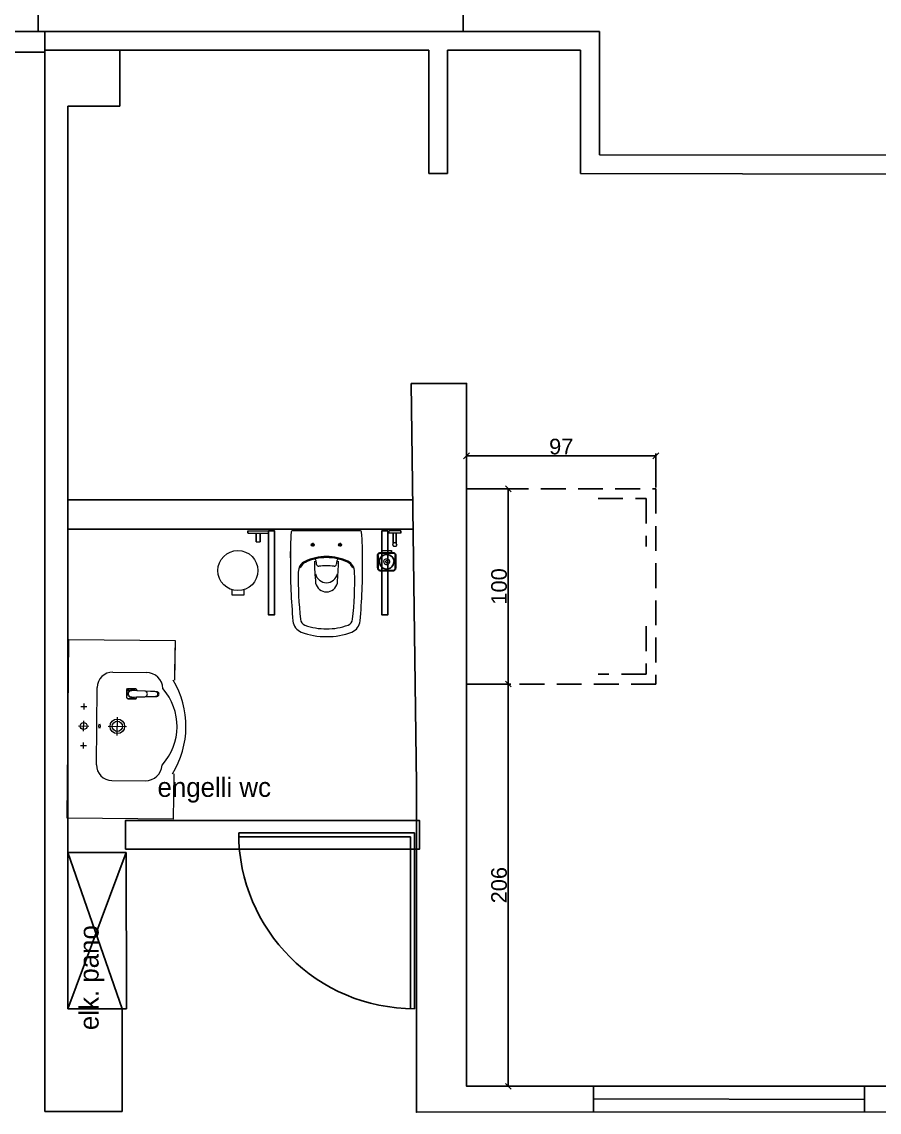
# Model space of a CAD drawing. Header units: millimetres. Extents: x -1066 to 22000, y -1118 to 1876.
# Drawn here: x 19351 to 19790, y 707 to 1265 of the extents above; entities that cross this region are included whole.
import ezdxf

# ---------------------------------------------------------------- set-up
doc = ezdxf.new("R2010")
doc.units = ezdxf.units.MM
doc.set_wipeout_variables(frame=1)
doc.linetypes.add('AM_DIN_G_W050', pattern=[13.75, 9.75, -1.5, 1, -1.5])
doc.linetypes.add('HIDDENX2', pattern=[19.05, 12.7, -6.35])
doc.layers.add('DUVAR', color=1, linetype='Continuous')
doc.layers.add('kapı ABD', color=55, linetype='Continuous')
doc.layers.add('wipeout', color=254, linetype='Continuous', lineweight=9)
doc.layers.add('xxx_Auto_Tefris_Vitrifiye', color=8, linetype='Continuous', lineweight=13)
doc.styles.get("Standard").update_dxf_attribs({"font": 'arial.ttf'})
doc.styles.add('TAKSİM', font='GOTHIC.TTF', dxfattribs={"height": 20})
doc.dimstyles.new('OLCU50', dxfattribs={"dimtxt": 8, "dimasz": 3, "dimexe": 1.25, "dimexo": 0.625, "dimtad": 1, "dimdec": 0, "dimtxsty": 'Standard', "dimblk": 'OBLIQUE', "dimcen": 2.5, "dimclrd": 256, "dimclre": 251, "dimclrt": 25, "dimadec": 0, "dimazin": 0, "dimtfac": 1, "dimtdec": 0, "dimtmove": 0, "dimatfit": 3, "dimldrblk": 'OBLIQUE', "dimfxl": 1, "dimarcsym": 0})

# ---------------------------------------------------------------- blocks, each defined once
blk = doc.blocks.new('klozet-01')
at = {"color": 251, "true_color": 0x636466}
blk.add_wipeout([(15356.79, -174366.78), (15356.75, -174401.83), (15356.89, -174402.18), (15357.24, -174402.33), (15360.43, -174402.74), (15371.54, -174402.8), (15387.24, -174402.54), (15402.9, -174401.49), (15406.31, -174400.17), (15408.53, -174397.27), (15410.34, -174390.9), (15410.84, -174384.3), (15410.34, -174377.71), (15408.53, -174371.34), (15406.31, -174368.43), (15402.9, -174367.12), (15387.24, -174366.06), (15371.54, -174365.8), (15360.42, -174365.8), (15357.27, -174366.28), (15356.93, -174366.43), (15356.79, -174366.78), (15356.75, -174401.83)], dxfattribs=at).dxf.layer = 'wipeout'
at = {"layer": 'xxx_Auto_Tefris_Vitrifiye'}
for p, q in [((15375.44, -174370.32), (15375.5, -174370.66)), ((15375.44, -174398.29), (15375.5, -174397.94))]:
    blk.add_line(p, q, dxfattribs=at)
at = {"layer": 'xxx_Auto_Tefris_Vitrifiye', "linetype": 'AM_DIN_G_W050', "ltscale": 2}
for p, q in [((15363.84, -174376.35), (15363.84, -174378.26)), ((15362.89, -174377.3), (15364.79, -174377.3)), ((15362.89, -174391.3), (15364.79, -174391.3)), ((15363.84, -174392.26), (15363.84, -174390.35))]:
    blk.add_line(p, q, dxfattribs=at)
at = {"layer": 'xxx_Auto_Tefris_Vitrifiye'}
blk.add_lwpolyline([(15356.75, -174401.83, 0.403038), (15357.24, -174402.33, 0.023767), (15371.54, -174402.8, 0.025385), (15402.9, -174401.49, 0.282342), (15408.53, -174397.27, 0.101012), (15410.84, -174384.3, 0.101012), (15408.53, -174371.34, 0.282342), (15402.9, -174367.12, 0.025385), (15371.54, -174365.8, 0.023828), (15357.27, -174366.28, 0.397856), (15356.79, -174366.78)], format="xyb", close=True, dxfattribs=at)
for centre in [(15363.84, -174377.3), (15363.84, -174391.3)]:
    blk.add_circle(centre, 0.75, dxfattribs=at)
for centre, radius, start, end in [((15377.74, -174375.86), 6, 88.4956, 154.604), ((15375.21, -174370.72), 0.3, 296.26, 10.2401), ((15381.65, -174549.89), 180.07, 83.5187, 91.1932), ((15395.54, -174384.3), 25.7, 154.604, 180), ((15395.54, -174384.3), 25.13, 154.604, 180), ((15377.74, -174375.86), 5.43, 116.26, 154.604), ((15401.7, -174374.46), 3.5, 20.7694, 85.4645), ((15377.88, -174383.48), 28.97, 358.3223, 20.7597), ((15372.18, -174377.99), 1, 186.8844, 260.4399), ((15378, -174343.39), 36.09, 260.4399, 263.5747), ((15370.49, -174524.78), 146.64, 84.9255, 89.3411), ((15373.85, -174380.24), 1, 352.3752, 83.5747), ((15404.19, -174384.3), 29.61, 172.3752, 180), ((15377.57, -174384.29), 5.69, 359.7929, 77.8849), ((15382.27, -174384.29), 5.69, 359.7929, 77.8849), ((15395.54, -174384.3), 25.7, 180, 205.396), ((15395.54, -174384.3), 25.13, 180, 205.396), ((15404.19, -174384.3), 29.61, 180, 187.6248), ((15377.57, -174384.33), 5.69, 282.1151, 0.2071), ((15382.27, -174384.33), 5.69, 282.1151, 0.2071), ((15377.88, -174385.12), 28.97, 339.2403, 1.6777), ((15372.18, -174390.62), 1, 99.5601, 173.1156), ((15378, -174425.22), 36.09, 96.4253, 99.5601), ((15370.49, -174243.83), 146.64, 270.6589, 275.0745), ((15373.85, -174388.36), 1, 276.4253, 7.6248), ((15377.74, -174392.75), 6, 205.396, 271.5044), ((15377.74, -174392.75), 5.43, 205.396, 243.74), ((15375.21, -174397.89), 0.3, 349.7599, 63.74), ((15381.65, -174218.72), 180.07, 268.8068, 276.4813), ((15401.7, -174394.15), 3.5, 274.5355, 339.2306)]:
    blk.add_arc(centre, radius, start, end, dxfattribs=at)
blk = doc.blocks.new('çöp kutusu')
at = {"layer": 'wipeout', "color": 251, "true_color": 0x636466}
blk.add_lwpolyline([(5644.9, 9929.26), (5644.9, 9926.54), (5638.9, 9926.54), (5638.9, 9929.26)], dxfattribs=at)
blk.add_circle((5641.9, 9939.06), 10.25, dxfattribs=at)
blk = doc.blocks.new('açma kapama valfi')
at = {"layer": 'xxx_Auto_Tefris_Vitrifiye'}
for p, q in [((5762.09, 10292.81), (5762.09, 10293.81)), ((5762.09, 10293.81), (5762.11, 10293.81)), ((5762.09, 10293.81), (5762.09, 10292.81)), ((5762.09, 10292.81), (5762.12, 10292.74)), ((5762.11, 10293.81), (5762.17, 10293.81)), ((5762.11, 10293.81), (5762.17, 10293.81)), ((5762.12, 10292.74), (5762.19, 10292.71)), ((5762.12, 10292.74), (5762.14, 10292.74)), ((5762.14, 10292.74), (5762.2, 10292.74)), ((5762.17, 10293.81), (5762.27, 10293.81)), ((5762.17, 10293.81), (5762.27, 10293.81)), ((5762.19, 10292.71), (5762.21, 10292.71)), ((5762.2, 10292.74), (5762.29, 10292.74)), ((5762.21, 10292.71), (5762.26, 10292.71)), ((5762.26, 10292.71), (5762.34, 10292.71)), ((5762.27, 10293.81), (5762.39, 10293.81)), ((5762.29, 10292.74), (5762.41, 10292.74)), ((5762.34, 10292.71), (5762.44, 10292.71)), ((5762.39, 10293.81), (5762.54, 10293.81)), ((5762.41, 10292.74), (5762.54, 10292.74)), ((5762.44, 10292.71), (5762.56, 10292.71)), ((5762.54, 10293.81), (5762.69, 10293.81)), ((5762.54, 10292.74), (5762.69, 10292.74)), ((5762.56, 10292.71), (5762.69, 10292.71)), ((5762.69, 10293.81), (5767.34, 10293.81)), ((5762.69, 10293.81), (5767.34, 10293.81)), ((5762.69, 10292.74), (5767.34, 10292.74)), ((5762.69, 10292.74), (5767.34, 10292.74)), ((5762.69, 10292.71), (5765.99, 10292.71)), ((5762.69, 10292.71), (5765.99, 10292.71)), ((5764.54, 10292.71), (5764.64, 10292.71)), ((5764.64, 10292.71), (5764.91, 10292.71)), ((5764.68, 10292.71), (5764.78, 10292.71)), ((5764.78, 10292.71), (5765.04, 10292.71)), ((5764.91, 10292.71), (5765.36, 10292.71)), ((5765.04, 10292.71), (5765.46, 10292.71)), ((5765.36, 10292.71), (5765.95, 10292.71)), ((5765.46, 10292.71), (5765.99, 10292.71)), ((5765.74, 10292.71), (5765.8, 10292.71)), ((5765.8, 10292.71), (5765.95, 10292.71)), ((5765.88, 10292.71), (5765.93, 10292.71)), ((5765.93, 10292.71), (5765.99, 10292.71)), ((5765.95, 10292.71), (5766.62, 10292.71)), ((5765.95, 10292.71), (5766.21, 10292.71)), ((5765.99, 10292.71), (5766.12, 10292.67)), ((5766.12, 10292.67), (5766.22, 10292.59)), ((5766.21, 10292.71), (5766.54, 10292.71)), ((5766.22, 10292.59), (5766.27, 10292.49)), ((5766.27, 10292.49), (5766.29, 10292.41)), ((5766.29, 10292.36), (5766.29, 10292.41)), ((5766.29, 10292.41), (5766.29, 10292.36)), ((5766.29, 10289.71), (5766.29, 10292.36)), ((5766.29, 10292.36), (5766.29, 10289.71)), ((5766.54, 10292.71), (5766.93, 10292.71)), ((5766.62, 10292.71), (5767.34, 10292.71)), ((5766.93, 10292.71), (5767.34, 10292.71)), ((5767.34, 10293.81), (5771.99, 10293.81)), ((5767.34, 10292.74), (5771.99, 10292.74)), ((5767.34, 10292.71), (5768.06, 10292.71)), ((5767.34, 10292.71), (5767.75, 10292.71)), ((5767.75, 10292.71), (5768.14, 10292.71)), ((5768.06, 10292.71), (5768.73, 10292.71)), ((5768.14, 10292.71), (5768.47, 10292.71)), ((5768.39, 10292.41), (5768.41, 10292.49)), ((5768.39, 10292.41), (5768.39, 10292.36)), ((5768.39, 10292.36), (5768.39, 10292.41)), ((5768.39, 10292.36), (5768.39, 10289.71)), ((5768.39, 10289.71), (5768.39, 10292.36)), ((5768.41, 10292.49), (5768.46, 10292.59)), ((5768.46, 10292.59), (5768.56, 10292.67)), ((5768.47, 10292.71), (5768.73, 10292.71)), ((5768.56, 10292.67), (5768.69, 10292.71)), ((5768.69, 10292.71), (5768.75, 10292.71)), ((5768.69, 10292.71), (5769.22, 10292.71)), ((5768.69, 10292.71), (5771.99, 10292.71)), ((5768.73, 10292.71), (5768.88, 10292.71)), ((5768.73, 10292.71), (5769.32, 10292.71)), ((5768.75, 10292.71), (5768.8, 10292.71)), ((5768.88, 10292.71), (5768.94, 10292.71)), ((5769.22, 10292.71), (5769.64, 10292.71)), ((5769.32, 10292.71), (5769.77, 10292.71)), ((5769.64, 10292.71), (5769.9, 10292.71)), ((5769.77, 10292.71), (5770.04, 10292.71)), ((5769.9, 10292.71), (5770, 10292.71)), ((5770.04, 10292.71), (5770.14, 10292.71)), ((5771.99, 10293.81), (5772.14, 10293.81)), ((5771.99, 10292.74), (5772.14, 10292.74)), ((5771.99, 10292.71), (5772.12, 10292.71)), ((5772.12, 10292.71), (5772.24, 10292.71)), ((5772.14, 10293.81), (5772.29, 10293.81)), ((5772.14, 10292.74), (5772.27, 10292.74)), ((5772.24, 10292.71), (5772.34, 10292.71)), ((5772.27, 10292.74), (5772.39, 10292.74)), ((5772.29, 10293.81), (5772.41, 10293.81)), ((5772.34, 10292.71), (5772.42, 10292.71)), ((5772.39, 10292.74), (5772.48, 10292.74)), ((5772.41, 10293.81), (5772.51, 10293.81)), ((5772.42, 10292.71), (5772.47, 10292.71)), ((5772.47, 10292.71), (5772.49, 10292.71)), ((5772.48, 10292.74), (5772.54, 10292.74)), ((5772.49, 10292.71), (5772.56, 10292.74)), ((5772.51, 10293.81), (5772.57, 10293.81)), ((5772.54, 10292.74), (5772.56, 10292.74)), ((5772.56, 10292.74), (5772.59, 10292.81)), ((5772.57, 10293.81), (5772.59, 10293.81)), ((5772.59, 10292.81), (5772.59, 10293.81)), ((5772.59, 10293.81), (5772.59, 10292.81)), ((5766.29, 10289.71), (5766.29, 10289.47)), ((5766.29, 10289.47), (5766.29, 10289.71)), ((5766.29, 10289.47), (5766.29, 10289.17)), ((5766.29, 10289.17), (5766.29, 10289.47)), ((5766.29, 10289.17), (5766.29, 10288.89)), ((5766.29, 10288.89), (5766.29, 10289.17)), ((5766.29, 10288.89), (5766.29, 10288.64)), ((5766.29, 10288.64), (5766.29, 10288.89)), ((5766.29, 10288.64), (5766.29, 10288.5)), ((5766.29, 10288.5), (5766.29, 10288.64)), ((5766.29, 10288.43), (5766.29, 10288.5)), ((5766.29, 10288.5), (5766.29, 10288.43)), ((5766.29, 10288.26), (5766.29, 10288.43)), ((5766.29, 10288.43), (5766.29, 10288.26)), ((5766.29, 10288.26), (5766.59, 10288.26)), ((5766.29, 10288.26), (5766.31, 10288.23)), ((5766.31, 10288.23), (5766.34, 10288.21)), ((5766.31, 10288.23), (5766.34, 10288.21)), ((5766.34, 10288.21), (5766.38, 10288.21)), ((5766.38, 10288.21), (5766.47, 10288.21)), ((5766.47, 10288.21), (5766.63, 10288.21)), ((5766.47, 10288.21), (5766.63, 10288.21)), ((5766.59, 10288.26), (5767.86, 10288.26)), ((5766.63, 10288.21), (5766.84, 10288.21)), ((5766.63, 10288.21), (5766.84, 10288.21)), ((5766.84, 10288.21), (5767.08, 10288.21)), ((5767.08, 10288.21), (5767.34, 10288.21)), ((5767.34, 10288.21), (5767.6, 10288.21)), ((5767.6, 10288.21), (5767.84, 10288.21)), ((5767.84, 10288.21), (5768.05, 10288.21)), ((5767.84, 10288.21), (5768.05, 10288.21)), ((5767.86, 10288.26), (5768.09, 10288.26)), ((5768.05, 10288.21), (5768.21, 10288.21)), ((5768.05, 10288.21), (5768.21, 10288.21)), ((5768.09, 10288.26), (5768.39, 10288.26)), ((5768.21, 10288.21), (5768.3, 10288.21)), ((5768.3, 10288.21), (5768.34, 10288.21)), ((5768.34, 10288.21), (5768.37, 10288.23)), ((5768.34, 10288.21), (5768.37, 10288.23)), ((5768.37, 10288.23), (5768.39, 10288.26)), ((5768.37, 10288.23), (5768.39, 10288.26)), ((5768.39, 10288.41), (5768.39, 10289.71)), ((5768.39, 10289.71), (5768.39, 10288.41)), ((5768.39, 10288.41), (5768.39, 10288.26)), ((5768.39, 10288.26), (5768.39, 10288.41))]:
    blk.add_line(p, q, dxfattribs=at)
blk = doc.blocks.new('fdff')
blk.add_wipeout([(-6.73382, -2.305), (-6.55882, -1.75), (-6.31882, -1.44), (-5.82882, -1.125), (-5.64882, -1.05), (-4.55882, -1), (-4.55882, 0), (0.44118, 0), (0.44118, -1), (1.33618, -1.025), (1.71118, -1.125), (2.04618, -1.32), (2.20118, -1.44), (2.56892, -1.93639), (2.64118, -2.5), (2.64118, -8.9), (2.51618, -9.47), (2.04618, -10.08), (2.04618, -10.08), (1.89118, -10.2), (0.34757, -10.4), (-5.64882, -10.35), (-5.82882, -10.275), (-6.16382, -10.08), (-6.31882, -9.96), (-6.70882, -9.29), (-6.73382, -9.095)]).dxf.layer = 'wipeout'
at = {"layer": 'xxx_Auto_Tefris_Vitrifiye'}
for p, q in [((-4.55882, -1), (-4.55882, 0)), ((-4.55882, 0), (-4.55294, 0)), ((-4.55882, 0), (-4.55882, -1)), ((-4.55294, 0), (-4.54411, 0)), ((-4.54411, 0), (-4.52353, 0)), ((-4.52353, 0), (-4.5, 0)), ((-4.5, 0), (-4.46764, 0)), ((-4.46764, 0), (-4.42941, 0)), ((-4.42941, 0), (-4.38529, 0)), ((-4.38529, 0), (-4.33823, 0)), ((-4.33823, 0), (-4.28529, 0)), ((-4.28529, 0), (-4.23235, 0)), ((-4.23235, 0), (-4.17647, 0)), ((-4.17647, 0), (-4.11764, 0)), ((-4.11764, 0), (-2.05882, 0)), ((-2.05882, 0), (0, 0)), ((0, 0), (0.05882, 0)), ((0.05882, 0), (0.11471, 0)), ((0.11471, 0), (0.16765, 0)), ((0.16765, 0), (0.22059, 0)), ((0.22059, 0), (0.26765, 0)), ((0.26765, 0), (0.31177, 0)), ((0.31177, 0), (0.35, 0)), ((0.35, 0), (0.38236, 0)), ((0.38236, 0), (0.40588, 0)), ((0.40588, 0), (0.42648, 0)), ((0.42648, 0), (0.4353, 0)), ((0.4353, 0), (0.44118, 0)), ((0.44118, -1), (0.44118, 0)), ((0.44118, 0), (0.44118, -1)), ((-6.75882, -2.5), (-6.70882, -2.11)), ((-6.75882, -5.7), (-6.75882, -2.5)), ((-6.75882, -2.5), (-6.75882, -8.9)), ((-6.75882, -2.5), (-6.75882, -5.7)), ((-6.75882, -8.9), (-6.75882, -2.5)), ((-6.75882, -2.5), (-6.75882, -8.9)), ((-6.75882, -8.9), (-6.75882, -2.5)), ((-6.70882, -2.11), (-6.55882, -1.75)), ((-6.70882, -2.11), (-6.55882, -1.75)), ((-6.55882, -1.75), (-6.31882, -1.44)), ((-6.38882, -2.5), (-6.34882, -2.21)), ((-6.38882, -2.5), (-6.38882, -5.7)), ((-6.38882, -5.7), (-6.38882, -2.5)), ((-6.34882, -2.21), (-6.23882, -1.94)), ((-6.31882, -1.44), (-6.00882, -1.2)), ((-6.23882, -1.94), (-6.06882, -1.69)), ((-6.06882, -1.69), (-5.81882, -1.52)), ((-6.00882, -1.2), (-5.64882, -1.05)), ((-5.83882, -5.7), (-5.81051, -5.20226)), ((-5.81882, -1.52), (-5.54882, -1.41)), ((-5.81051, -5.20226), (-5.71337, -4.72278)), ((-5.71337, -4.72278), (-5.55471, -4.24977)), ((-5.70882, -5.7), (-5.57742, -4.7656)), ((-5.64882, -1.05), (-5.25882, -1)), ((-5.57742, -4.7656), (-5.22702, -3.8896)), ((-5.55471, -4.24977), (-5.33453, -3.79944)), ((-5.54882, -1.41), (-5.25882, -1.37)), ((-5.33453, -3.79944), (-5.06578, -3.39123)), ((-5.25882, -1), (-2.05882, -1)), ((-5.25882, -1.37), (-2.05882, -1.37)), ((-5.22702, -3.8896), (-4.64302, -3.1158)), ((-5.06578, -3.39123), (-4.73882, -3.02)), ((-4.73882, -3.02), (-4.36759, -2.69304)), ((-4.64302, -3.1158), (-3.86922, -2.5318)), ((-4.36759, -2.69304), (-3.95938, -2.42429)), ((-3.95938, -2.42429), (-3.50905, -2.20411)), ((-3.86922, -2.5318), (-2.99322, -2.1814)), ((-3.55882, -5.7), (-3.50482, -5.316)), ((-3.50905, -2.20411), (-3.03604, -2.04545)), ((-3.50482, -5.316), (-3.36082, -4.956)), ((-3.36082, -4.956), (-3.12082, -4.638)), ((-3.12082, -4.638), (-2.80282, -4.398)), ((-3.03604, -2.04545), (-2.55656, -1.94831)), ((-2.99322, -2.1814), (-2.05882, -2.05)), ((-2.80282, -4.398), (-2.44282, -4.254)), ((-2.64442, -5.7), (-2.62282, -5.5488)), ((-2.62282, -5.5488), (-2.56522, -5.4096)), ((-2.56522, -5.4096), (-2.47162, -5.2872)), ((-2.55656, -1.94831), (-2.05882, -1.92)), ((-2.47162, -5.2872), (-2.34922, -5.1936)), ((-2.44282, -4.254), (-2.05882, -4.2)), ((-2.34922, -5.1936), (-2.21002, -5.136)), ((-2.21002, -5.136), (-2.05882, -5.1144)), ((-2.05882, -1), (1.14118, -1)), ((-2.05882, -1.37), (1.14118, -1.37)), ((-2.05882, -1.92), (-1.56108, -1.94831)), ((-2.05882, -2.05), (-1.12442, -2.1814)), ((-2.05882, -4.2), (-1.67482, -4.254)), ((-2.05882, -5.1144), (-1.90762, -5.136)), ((-1.90762, -5.136), (-1.76842, -5.1936)), ((-1.76842, -5.1936), (-1.64602, -5.2872)), ((-1.67482, -4.254), (-1.31482, -4.398)), ((-1.64602, -5.2872), (-1.55242, -5.4096)), ((-1.56108, -1.94831), (-1.0816, -2.04545)), ((-1.55242, -5.4096), (-1.49482, -5.5488)), ((-1.49482, -5.5488), (-1.47322, -5.7)), ((-1.31482, -4.398), (-0.99682, -4.638)), ((-1.12442, -2.1814), (-0.24842, -2.5318)), ((-1.0816, -2.04545), (-0.60859, -2.20411)), ((-0.99682, -4.638), (-0.75682, -4.956)), ((-0.75682, -4.956), (-0.61282, -5.316)), ((-0.61282, -5.316), (-0.55882, -5.7)), ((-0.60859, -2.20411), (-0.15826, -2.42429)), ((-0.24842, -2.5318), (0.52538, -3.1158)), ((-0.15826, -2.42429), (0.24995, -2.69304)), ((0.24995, -2.69304), (0.62118, -3.02)), ((0.52538, -3.1158), (1.10938, -3.8896)), ((0.62118, -3.02), (0.94814, -3.39123)), ((0.94814, -3.39123), (1.21689, -3.79944)), ((1.10938, -3.8896), (1.45978, -4.7656)), ((1.14118, -1), (1.53118, -1.05)), ((1.14118, -1.37), (1.43118, -1.41)), ((1.21689, -3.79944), (1.43707, -4.24977)), ((1.43118, -1.41), (1.70118, -1.52)), ((1.43707, -4.24977), (1.59573, -4.72278)), ((1.45978, -4.7656), (1.59118, -5.7)), ((1.53118, -1.05), (1.89118, -1.2)), ((1.59573, -4.72278), (1.69287, -5.20226)), ((1.69287, -5.20226), (1.72118, -5.7)), ((1.70118, -1.52), (1.95118, -1.69)), ((1.89118, -1.2), (2.20118, -1.44)), ((1.95118, -1.69), (2.12118, -1.94)), ((2.12118, -1.94), (2.23118, -2.21)), ((2.20118, -1.44), (2.44118, -1.75)), ((2.23118, -2.21), (2.27118, -2.5)), ((2.27118, -5.7), (2.27118, -2.5)), ((2.27118, -2.5), (2.27118, -5.7)), ((2.44118, -1.75), (2.59118, -2.11)), ((2.59118, -2.11), (2.64118, -2.5)), ((2.64118, -2.5), (2.64118, -5.7)), ((2.64118, -5.7), (2.64118, -2.5)), ((-6.75882, -5.7), (-6.75882, -8.9)), ((-6.75882, -8.9), (-6.75882, -5.7)), ((-6.75882, -8.9), (-6.70882, -9.29)), ((-6.75882, -8.9), (-6.70882, -9.29)), ((-6.70882, -9.29), (-6.55882, -9.65)), ((-6.70882, -9.29), (-6.55882, -9.65)), ((-6.70882, -9.29), (-6.55882, -9.65)), ((-6.70882, -9.29), (-6.55882, -9.65)), ((-6.55882, -9.65), (-6.31882, -9.96)), ((-6.55882, -9.65), (-6.31882, -9.96)), ((-6.38882, -5.7), (-6.38882, -8.9)), ((-6.38882, -8.9), (-6.38882, -5.7)), ((-6.38882, -8.9), (-6.34882, -9.19)), ((-6.34882, -9.19), (-6.23882, -9.46)), ((-6.31882, -9.96), (-6.00882, -10.2)), ((-6.31882, -9.96), (-6.00882, -10.2)), ((-6.23882, -9.46), (-6.06882, -9.71)), ((-6.06882, -9.71), (-5.81882, -9.88)), ((-6.00882, -10.2), (-5.64882, -10.35)), ((-6.00882, -10.2), (-5.64882, -10.35)), ((-6.00882, -10.2), (-5.64882, -10.35)), ((-5.83882, -5.7), (-5.81051, -6.19774)), ((-5.81882, -9.88), (-5.54882, -9.99)), ((-5.81051, -6.19774), (-5.71337, -6.67722)), ((-5.71337, -6.67722), (-5.55471, -7.15023)), ((-5.70882, -5.7), (-5.57742, -6.6344)), ((-5.64882, -10.35), (-5.25882, -10.4)), ((-5.64882, -10.35), (-5.25882, -10.4)), ((-5.64882, -10.35), (-5.25882, -10.4)), ((-5.57742, -6.6344), (-5.22702, -7.5104)), ((-5.55471, -7.15023), (-5.33453, -7.60056)), ((-5.54882, -9.99), (-5.25882, -10.03)), ((-5.33453, -7.60056), (-5.06578, -8.00877)), ((-5.25882, -10.03), (-2.05882, -10.03)), ((-5.25882, -10.4), (1.14118, -10.4)), ((-5.25882, -10.4), (1.14118, -10.4)), ((-5.25882, -10.4), (-2.05882, -10.4)), ((-5.22702, -7.5104), (-4.64302, -8.2842)), ((-5.22702, -7.5104), (-4.64302, -8.2842)), ((-5.06578, -8.00877), (-4.73882, -8.38)), ((-4.73882, -8.38), (-4.36759, -8.70696)), ((-4.64302, -8.2842), (-3.86922, -8.8682)), ((-4.64302, -8.2842), (-3.86922, -8.8682)), ((-4.36759, -8.70696), (-3.95938, -8.97571)), ((-3.95938, -8.97571), (-3.50905, -9.19589)), ((-3.86922, -8.8682), (-2.99322, -9.2186)), ((-3.86922, -8.8682), (-2.99322, -9.2186)), ((-3.55882, -5.7), (-3.50482, -6.084)), ((-3.50905, -9.19589), (-3.03604, -9.35455)), ((-3.50482, -6.084), (-3.36082, -6.444)), ((-3.36082, -6.444), (-3.12082, -6.762)), ((-3.12082, -6.762), (-2.80282, -7.002)), ((-3.03604, -9.35455), (-2.55656, -9.45169)), ((-2.99322, -9.2186), (-2.05882, -9.35)), ((-2.80282, -7.002), (-2.44282, -7.146)), ((-2.64442, -5.7), (-2.62282, -5.8512)), ((-2.62282, -5.8512), (-2.56522, -5.9904)), ((-2.56522, -5.9904), (-2.47162, -6.1128)), ((-2.55656, -9.45169), (-2.05882, -9.48)), ((-2.47162, -6.1128), (-2.34922, -6.2064)), ((-2.44282, -7.146), (-2.05882, -7.2)), ((-2.34922, -6.2064), (-2.21002, -6.264)), ((-2.21002, -6.264), (-2.05882, -6.2856)), ((-2.05882, -6.2856), (-1.90762, -6.264)), ((-2.05882, -7.2), (-1.67482, -7.146)), ((-2.05882, -9.35), (-1.12442, -9.2186)), ((-2.05882, -9.48), (-1.56108, -9.45169)), ((-2.05882, -10.03), (1.14118, -10.03)), ((-2.05882, -10.4), (1.14118, -10.4)), ((-1.90762, -6.264), (-1.76842, -6.2064)), ((-1.76842, -6.2064), (-1.64602, -6.1128)), ((-1.31482, -7.002), (-1.67482, -7.146)), ((-1.64602, -6.1128), (-1.55242, -5.9904)), ((-1.56108, -9.45169), (-1.0816, -9.35455)), ((-1.55242, -5.9904), (-1.49482, -5.8512)), ((-1.55242, -5.9904), (-1.49482, -5.8512)), ((-1.49482, -5.8512), (-1.47322, -5.7)), ((-1.31482, -7.002), (-0.99682, -6.762)), ((-1.12442, -9.2186), (-0.24842, -8.8682)), ((-1.0816, -9.35455), (-0.60859, -9.19589)), ((-0.73776, -6.39198), (-0.99682, -6.762)), ((-0.60478, -5.99987), (-0.73776, -6.39198)), ((-0.60859, -9.19589), (-0.15826, -8.97571)), ((-0.55882, -5.7), (-0.60478, -5.99987)), ((-0.24842, -8.8682), (0.52538, -8.2842)), ((-0.15826, -8.97571), (0.24995, -8.70696)), ((0.24995, -8.70696), (0.62118, -8.38)), ((0.52538, -8.2842), (1.10938, -7.5104)), ((0.62118, -8.38), (0.94814, -8.00877)), ((0.94814, -8.00877), (1.21689, -7.60056)), ((1.10938, -7.5104), (1.45978, -6.6344)), ((1.14118, -10.03), (1.43118, -9.99)), ((1.14118, -10.4), (1.53118, -10.35)), ((1.14118, -10.4), (1.53118, -10.35)), ((1.14118, -10.4), (1.53118, -10.35)), ((1.21689, -7.60056), (1.43707, -7.15023)), ((1.43118, -9.99), (1.70118, -9.88)), ((1.43707, -7.15023), (1.59573, -6.67722)), ((1.45978, -6.6344), (1.59118, -5.7)), ((1.53118, -10.35), (1.89118, -10.2)), ((1.53118, -10.35), (1.89118, -10.2)), ((1.59573, -6.67722), (1.69287, -6.19774)), ((1.69287, -6.19774), (1.72118, -5.7)), ((1.70118, -9.88), (1.95118, -9.71)), ((1.89118, -10.2), (2.20118, -9.96)), ((1.95118, -9.71), (2.12118, -9.46)), ((2.12118, -9.46), (2.23118, -9.19)), ((2.20118, -9.96), (2.44118, -9.65)), ((2.23118, -9.19), (2.27118, -8.9)), ((2.27118, -8.9), (2.27118, -5.7)), ((2.27118, -5.7), (2.27118, -8.9)), ((2.59118, -9.29), (2.44118, -9.65)), ((2.59118, -9.29), (2.64118, -8.9)), ((2.59118, -9.29), (2.64118, -8.9)), ((2.64118, -8.9), (2.64118, -5.7)), ((2.64118, -5.7), (2.64118, -8.9))]:
    blk.add_line(p, q, dxfattribs=at)
blk = doc.blocks.new('DFSDF')
at = {"layer": 'xxx_Auto_Tefris_Vitrifiye'}
for p, q in [((-3.1, 0), (-2.99, 0)), ((-3.1, 0), (-3.1, -1.1)), ((-3.1, -1.1), (-3.1, 0)), ((-2.99, 0), (-2.68, 0)), ((-2.99, 0), (-2.68, 0)), ((-2.68, 0), (-2.19, 0)), ((-2.19, 0), (-1.54, 0)), ((-1.54, 0), (-0.8, 0)), ((-0.8, 0), (0, 0)), ((0, 0), (0.8, 0)), ((0.8, 0), (1.54, 0)), ((1.54, 0), (2.19, 0)), ((2.19, 0), (2.68, 0)), ((2.68, 0), (2.99, 0)), ((2.99, 0), (3.1, 0)), ((3.1, -1.1), (3.1, 0)), ((3.1, 0), (3.1, -1.1)), ((-3.1, -1.1), (-3.07, -1.173)), ((-3.07, -1.173), (-2.96, -1.17)), ((-3.07, -1.173), (-2.96, -1.17)), ((-3.07, -1.173), (-3, -1.2)), ((-3, -1.2), (-2.89, -1.2)), ((-2.96, -1.17), (-2.66, -1.17)), ((-2.96, -1.17), (-2.66, -1.17)), ((-2.89, -1.2), (-2.6, -1.2)), ((-2.66, -1.17), (-2.16, -1.17)), ((-2.6, -1.2), (-2.12, -1.2)), ((-2.16, -1.17), (-1.53, -1.17)), ((-2.12, -1.2), (-1.49, -1.2)), ((-1.53, -1.17), (-0.79, -1.17)), ((-1.49, -1.2), (-0.8, -1.2)), ((-0.8, -1.2), (-0.8, -6.4139)), ((-0.8, -1.2), (-0.7712, -1.2)), ((-0.8, -6.4139), (-0.8, -1.2)), ((-0.79, -1.17), (0, -1.173)), ((-0.7712, -1.2), (-0.6944, -1.2)), ((-0.6944, -1.2), (-0.5664, -1.2)), ((-0.5664, -1.2), (-0.3968, -1.2)), ((-0.3968, -1.2), (-0.2048, -1.2)), ((-0.2048, -1.2), (0, -1.2)), ((0, -1.173), (0.79, -1.17)), ((0, -1.2), (0.2048, -1.2)), ((0.2048, -1.2), (0.3968, -1.2)), ((0.3968, -1.2), (0.5664, -1.2)), ((0.5664, -1.2), (0.6944, -1.2)), ((0.6944, -1.2), (0.7712, -1.2)), ((0.7712, -1.2), (0.8, -1.2)), ((0.79, -1.17), (1.53, -1.17)), ((0.8, -6.4139), (0.8, -1.2)), ((0.8, -1.2), (1.49, -1.2)), ((0.8, -1.2), (0.8, -6.4139)), ((1.49, -1.2), (2.12, -1.2)), ((1.53, -1.17), (2.16, -1.17)), ((2.12, -1.2), (2.6, -1.2)), ((2.16, -1.17), (2.66, -1.17)), ((2.6, -1.2), (2.89, -1.2)), ((2.66, -1.17), (2.96, -1.17)), ((2.89, -1.2), (3, -1.2)), ((2.96, -1.17), (3.07, -1.173)), ((3, -1.2), (3.07, -1.173)), ((3.07, -1.173), (3.1, -1.1)), ((-1, -7), (-0.964, -6.744)), ((-1, -7), (-0.964, -7.256)), ((-1, -7), (-0.964, -7.256)), ((-0.976, -7), (-0.94, -6.748)), ((-0.976, -7), (-0.94, -7.252)), ((-0.964, -6.744), (-0.868, -6.504)), ((-0.964, -7.256), (-0.868, -7.496)), ((-0.964, -7.256), (-0.868, -7.496)), ((-0.964, -7.256), (-0.868, -7.496)), ((-0.94, -6.748), (-0.844, -6.516)), ((-0.94, -7.252), (-0.844, -7.484)), ((-0.868, -6.504), (-0.708, -6.292)), ((-0.868, -7.496), (-0.708, -7.708)), ((-0.868, -7.496), (-0.708, -7.708)), ((-0.844, -6.516), (-0.688, -6.312)), ((-0.844, -7.484), (-0.688, -7.688)), ((-0.708, -6.292), (-0.496, -6.132)), ((-0.708, -7.708), (-0.496, -7.868)), ((-0.708, -7.708), (-0.496, -7.868)), ((-0.708, -7.708), (-0.496, -7.868)), ((-0.688, -6.312), (-0.484, -6.156)), ((-0.688, -7.688), (-0.484, -7.844)), ((-0.496, -6.132), (-0.256, -6.036)), ((-0.496, -7.868), (-0.256, -7.964)), ((-0.496, -7.868), (-0.256, -7.964)), ((-0.496, -7.868), (-0.256, -7.964)), ((-0.496, -7.868), (-0.256, -7.964)), ((-0.496, -7.868), (-0.256, -7.964)), ((-0.496, -7.868), (-0.256, -7.964)), ((-0.484, -6.156), (-0.252, -6.06)), ((-0.484, -7.844), (-0.252, -7.94)), ((-0.484, -7.844), (-0.252, -7.94)), ((-0.256, -6.036), (0, -6)), ((-0.256, -7.964), (0, -8)), ((-0.256, -7.964), (0, -8)), ((-0.256, -7.964), (0, -8)), ((-0.256, -7.964), (0, -8)), ((-0.252, -6.06), (0, -6.024)), ((-0.252, -7.94), (0, -7.976)), ((-0.252, -7.94), (0, -7.976)), ((-0.252, -7.94), (0, -7.976)), ((-0.252, -7.94), (0, -7.976)), ((0, -6), (0.256, -6.036)), ((0, -6.024), (0.252, -6.06)), ((0, -7.976), (0.252, -7.94)), ((0, -7.976), (0.252, -7.94)), ((0, -8), (0.256, -7.964)), ((0, -8), (0.256, -7.964)), ((0, -8), (0.256, -7.964)), ((0, -8), (0.256, -7.964)), ((0, -8), (0.256, -7.964)), ((0, -8), (0.256, -7.964)), ((0, -8), (0.256, -7.964)), ((0, -8), (0.256, -7.964)), ((0.252, -6.06), (0.484, -6.156)), ((0.252, -7.94), (0.484, -7.844)), ((0.252, -7.94), (0.484, -7.844)), ((0.256, -6.036), (0.496, -6.132)), ((0.256, -7.964), (0.496, -7.868)), ((0.256, -7.964), (0.496, -7.868)), ((0.256, -7.964), (0.496, -7.868)), ((0.256, -7.964), (0.496, -7.868)), ((0.256, -7.964), (0.496, -7.868)), ((0.256, -7.964), (0.496, -7.868)), ((0.484, -6.156), (0.688, -6.312)), ((0.484, -7.844), (0.688, -7.688)), ((0.496, -6.132), (0.708, -6.292)), ((0.496, -7.868), (0.708, -7.708)), ((0.496, -7.868), (0.708, -7.708)), ((0.496, -7.868), (0.708, -7.708)), ((0.688, -6.312), (0.844, -6.516)), ((0.688, -7.688), (0.844, -7.484)), ((0.708, -6.292), (0.868, -6.504)), ((0.708, -7.708), (0.868, -7.496)), ((0.708, -7.708), (0.868, -7.496)), ((0.708, -7.708), (0.868, -7.496)), ((0.844, -6.516), (0.94, -6.748)), ((0.844, -7.484), (0.94, -7.252)), ((0.868, -6.504), (0.964, -6.744)), ((0.868, -7.496), (0.964, -7.256)), ((0.94, -6.748), (0.976, -7)), ((0.94, -7.252), (0.976, -7)), ((0.964, -6.744), (1, -7)), ((0.964, -7.256), (1, -7)), ((0.964, -7.256), (1, -7))]:
    blk.add_line(p, q, dxfattribs=at)
blk = doc.blocks.new('C1')
blk.add_wipeout([(394.4, 372.96), (400.6, 372.96), (400.6, 371.86), (400.53, 371.77), (398.28, 371.76), (398.3, 366.55), (398.56, 365.95), (398.26, 365.33), (397.62, 364.98), (396.79, 365.25), (396.52, 365.96), (396.65, 366.44), (396.71, 366.56), (396.7, 371.76), (394.5, 371.76), (394.43, 371.79), (394.4, 371.86)]).dxf.layer = 'wipeout'
at = {"layer": 'xxx_Auto_Tefris_Vitrifiye'}
blk.add_blockref('DFSDF', (397.5, 372.96), dxfattribs=at)
blk = doc.blocks.new('rtyjjkw5')
at = {"layer": 'kapı ABD', "color": 7}
for p, q in [((-2, 2), (-2, 90)), ((0, 0), (0, 90)), ((-2, 2), (-90, 2)), ((0, 0), (-90, 0))]:
    blk.add_line(p, q, dxfattribs=at)
blk.add_arc((0, 0), 90, 90, 180, dxfattribs=at)
blk = doc.blocks.new('lavabo bataryaso plan')
at = {"layer": 'xxx_Auto_Tefris_Vitrifiye'}
for p, q in [((5777.85, 10140.32), (5777.87, 10140.44)), ((5777.85, 10140.32), (5777.87, 10140.44)), ((5777.85, 10138.31), (5777.85, 10140.32)), ((5777.85, 10140.32), (5777.85, 10138.31)), ((5777.85, 10136.3), (5777.85, 10138.31)), ((5777.85, 10138.31), (5777.85, 10136.3)), ((5777.85, 10136.3), (5777.87, 10136.17)), ((5777.87, 10140.44), (5777.92, 10140.56)), ((5777.87, 10140.44), (5777.92, 10140.56)), ((5777.87, 10140.32), (5777.89, 10140.44)), ((5777.87, 10138.31), (5777.87, 10140.32)), ((5777.87, 10140.32), (5777.87, 10138.31)), ((5777.87, 10136.3), (5777.87, 10138.31)), ((5777.87, 10138.31), (5777.87, 10136.3)), ((5777.87, 10136.3), (5777.89, 10136.18)), ((5777.87, 10136.17), (5777.92, 10136.06)), ((5777.89, 10140.44), (5777.94, 10140.55)), ((5777.89, 10136.18), (5777.94, 10136.07)), ((5777.92, 10140.56), (5778, 10140.66)), ((5777.92, 10136.06), (5778, 10135.96)), ((5777.94, 10140.55), (5778.01, 10140.65)), ((5777.94, 10136.07), (5778.01, 10135.97)), ((5778, 10140.66), (5778.1, 10140.74)), ((5778, 10135.96), (5778.09, 10135.89)), ((5778.01, 10140.65), (5778.11, 10140.72)), ((5778.01, 10135.97), (5778.11, 10135.9)), ((5778.1, 10140.74), (5778.22, 10140.79)), ((5778.11, 10140.72), (5778.22, 10140.77)), ((5778.11, 10135.9), (5778.22, 10135.85)), ((5778.22, 10140.79), (5778.34, 10140.81)), ((5778.22, 10140.77), (5778.34, 10140.79)), ((5778.34, 10140.81), (5780.35, 10140.81)), ((5778.34, 10140.81), (5780.35, 10140.81)), ((5778.34, 10140.79), (5780.35, 10140.79)), ((5778.34, 10140.79), (5780.35, 10140.79)), ((5778.44, 10138.31), (5778.49, 10138.82)), ((5778.44, 10138.31), (5778.49, 10137.8)), ((5778.49, 10138.82), (5778.68, 10139.28)), ((5778.49, 10137.8), (5778.68, 10137.34)), ((5778.65, 10138.38), (5778.7, 10138.8)), ((5778.65, 10138.38), (5778.65, 10138.31)), ((5778.65, 10138.31), (5778.65, 10138.38)), ((5778.65, 10138.22), (5778.65, 10138.31)), ((5778.65, 10138.31), (5778.65, 10138.22)), ((5778.65, 10138.22), (5778.68, 10137.39)), ((5778.68, 10139.28), (5778.99, 10139.67)), ((5778.68, 10137.39), (5778.71, 10136.86)), ((5778.7, 10138.8), (5778.88, 10139.19)), ((5778.71, 10136.86), (5778.8, 10135.4)), ((5778.88, 10139.19), (5779.14, 10139.54)), ((5778.99, 10139.67), (5779.38, 10139.98)), ((5779.14, 10139.54), (5779.51, 10139.79)), ((5779.38, 10139.98), (5779.84, 10140.17)), ((5779.51, 10139.79), (5779.91, 10139.96)), ((5779.84, 10140.17), (5780.35, 10140.22)), ((5779.91, 10139.96), (5780.35, 10140.01)), ((5780.35, 10140.81), (5782.36, 10140.81)), ((5780.35, 10140.79), (5782.36, 10140.79)), ((5780.35, 10140.22), (5780.86, 10140.17)), ((5780.35, 10140.01), (5780.79, 10139.96)), ((5780.79, 10139.96), (5781.19, 10139.79)), ((5780.86, 10140.17), (5781.32, 10139.98)), ((5781.19, 10139.79), (5781.56, 10139.54)), ((5781.32, 10139.98), (5781.49, 10139.85)), ((5781.34, 10139.69), (5781.65, 10140)), ((5781.56, 10139.54), (5781.82, 10139.19)), ((5781.64, 10139.43), (5781.93, 10139.72)), ((5781.65, 10140), (5781.67, 10140.02)), ((5781.67, 10140.02), (5781.7, 10140.06)), ((5781.7, 10140.06), (5781.74, 10140.1)), ((5781.74, 10140.1), (5781.8, 10140.15)), ((5781.79, 10139.58), (5782.02, 10139.28)), ((5781.8, 10140.15), (5781.85, 10140.21)), ((5781.82, 10139.19), (5782, 10138.8)), ((5781.85, 10140.21), (5782.69, 10141.05)), ((5781.9, 10135.4), (5781.99, 10136.86)), ((5781.93, 10139.72), (5781.95, 10139.74)), ((5781.95, 10139.74), (5781.98, 10139.77)), ((5781.98, 10139.77), (5782.03, 10139.82)), ((5781.99, 10136.86), (5782.04, 10138.06)), ((5782, 10138.8), (5782.05, 10138.38)), ((5782.02, 10139.28), (5782.21, 10138.82)), ((5782.02, 10137.34), (5782.21, 10137.8)), ((5782.03, 10139.82), (5782.08, 10139.87)), ((5782.04, 10138.06), (5782.05, 10138.38)), ((5782.08, 10139.87), (5782.13, 10139.92)), ((5782.13, 10139.92), (5782.97, 10140.76)), ((5782.21, 10138.82), (5782.26, 10138.31)), ((5782.21, 10137.8), (5782.26, 10138.31)), ((5782.36, 10140.81), (5782.44, 10140.8)), ((5782.36, 10140.79), (5782.42, 10140.78)), ((5782.48, 10135.85), (5782.59, 10135.9)), ((5782.59, 10135.9), (5782.69, 10135.97)), ((5782.6, 10135.88), (5782.7, 10135.96)), ((5782.69, 10141.05), (5782.7, 10141.05)), ((5782.69, 10135.97), (5782.76, 10136.07)), ((5782.7, 10141.05), (5782.71, 10141.05)), ((5782.7, 10135.96), (5782.78, 10136.06)), ((5782.71, 10141.05), (5782.72, 10141.03)), ((5782.72, 10141.03), (5782.74, 10141.01)), ((5782.74, 10141.01), (5782.77, 10140.98)), ((5782.76, 10140.55), (5782.81, 10140.44)), ((5782.76, 10136.07), (5782.81, 10136.18)), ((5782.77, 10140.98), (5782.81, 10140.95)), ((5782.78, 10140.57), (5782.78, 10140.56)), ((5782.78, 10140.56), (5782.83, 10140.44)), ((5782.78, 10136.06), (5782.83, 10136.17)), ((5782.81, 10140.95), (5782.84, 10140.91)), ((5782.81, 10140.44), (5782.83, 10140.32)), ((5782.81, 10136.18), (5782.83, 10136.3)), ((5782.83, 10140.44), (5782.85, 10140.32)), ((5782.83, 10138.31), (5782.83, 10140.32)), ((5782.83, 10140.32), (5782.83, 10138.31)), ((5782.83, 10136.3), (5782.83, 10138.31)), ((5782.83, 10138.31), (5782.83, 10136.3)), ((5782.83, 10136.17), (5782.85, 10136.3)), ((5782.84, 10140.91), (5782.88, 10140.88)), ((5782.85, 10140.32), (5782.85, 10138.31)), ((5782.85, 10138.31), (5782.85, 10140.32)), ((5782.85, 10136.3), (5782.85, 10138.31)), ((5782.85, 10138.31), (5782.85, 10136.3)), ((5782.88, 10140.88), (5782.91, 10140.85)), ((5782.91, 10140.85), (5782.94, 10140.82)), ((5782.94, 10140.82), (5782.96, 10140.79)), ((5782.96, 10140.79), (5782.97, 10140.78)), ((5782.97, 10140.78), (5782.98, 10140.78)), ((5782.97, 10140.76), (5782.98, 10140.78)), ((5778.09, 10135.89), (5778.22, 10135.83)), ((5778.22, 10135.85), (5778.34, 10135.84)), ((5778.22, 10135.83), (5778.34, 10135.81)), ((5778.34, 10135.84), (5778.74, 10135.84)), ((5778.34, 10135.84), (5778.74, 10135.84)), ((5778.34, 10135.81), (5778.75, 10135.81)), ((5778.34, 10135.81), (5778.75, 10135.81)), ((5778.75, 10135.81), (5779.09, 10126.91)), ((5778.79, 10135.5), (5778.8, 10135.35)), ((5778.8, 10135.4), (5778.95, 10131.67)), ((5778.95, 10131.67), (5778.99, 10131.29)), ((5778.97, 10131.42), (5779.2, 10126.13)), ((5778.97, 10131.42), (5779.2, 10126.13)), ((5778.99, 10131.29), (5779.14, 10130.99)), ((5779.14, 10130.99), (5779.35, 10130.71)), ((5779.35, 10130.71), (5779.66, 10130.51)), ((5779.66, 10130.51), (5779.99, 10130.38)), ((5779.99, 10130.38), (5780, 10130.37)), ((5780, 10130.37), (5780.35, 10130.34)), ((5780.35, 10130.34), (5780.7, 10130.37)), ((5780.7, 10130.37), (5780.71, 10130.38)), ((5780.71, 10130.38), (5781.04, 10130.51)), ((5781.04, 10130.51), (5781.35, 10130.71)), ((5781.35, 10130.71), (5781.56, 10130.99)), ((5781.5, 10126.13), (5781.73, 10131.42)), ((5781.56, 10130.99), (5781.71, 10131.29)), ((5781.64, 10127.71), (5781.95, 10135.81)), ((5781.71, 10131.29), (5781.75, 10131.62)), ((5781.75, 10131.62), (5781.9, 10135.35)), ((5781.9, 10135.35), (5781.91, 10135.5)), ((5781.95, 10135.81), (5782.36, 10135.81)), ((5781.96, 10135.84), (5782.36, 10135.84)), ((5782.36, 10135.84), (5782.48, 10135.85)), ((5782.36, 10135.81), (5782.49, 10135.83)), ((5782.49, 10135.83), (5782.6, 10135.88)), ((5779.09, 10126.91), (5779.11, 10126.48)), ((5779.11, 10126.48), (5779.13, 10126.05)), ((5779.13, 10126.05), (5779.15, 10125.69)), ((5779.15, 10125.69), (5779.15, 10125.53)), ((5779.15, 10125.53), (5779.15, 10125.69)), ((5779.15, 10125.53), (5779.2, 10125.23)), ((5779.2, 10126.13), (5779.24, 10125.83)), ((5779.2, 10125.23), (5779.31, 10124.96)), ((5779.24, 10125.83), (5779.35, 10125.55)), ((5779.31, 10124.96), (5779.5, 10124.72)), ((5779.35, 10125.55), (5779.53, 10125.31)), ((5779.53, 10125.31), (5779.77, 10125.13)), ((5779.77, 10125.13), (5780.05, 10125.02)), ((5780.05, 10125.02), (5780.35, 10124.98)), ((5780.35, 10124.98), (5780.65, 10125.02)), ((5780.65, 10125.02), (5780.93, 10125.13)), ((5780.93, 10125.13), (5781.17, 10125.31)), ((5781.17, 10125.31), (5781.35, 10125.55)), ((5781.2, 10124.72), (5781.39, 10124.96)), ((5781.35, 10125.55), (5781.46, 10125.83)), ((5781.39, 10124.96), (5781.5, 10125.23)), ((5781.46, 10125.83), (5781.5, 10126.13)), ((5781.5, 10125.23), (5781.55, 10125.53)), ((5781.55, 10125.69), (5781.57, 10126.05)), ((5781.55, 10125.53), (5781.55, 10125.69)), ((5781.55, 10125.69), (5781.55, 10125.53)), ((5781.57, 10126.05), (5781.59, 10126.48)), ((5781.59, 10126.48), (5781.61, 10126.91)), ((5781.61, 10126.91), (5781.64, 10127.71)), ((5779.5, 10124.72), (5779.76, 10124.53)), ((5779.76, 10124.53), (5780.04, 10124.42)), ((5779.76, 10124.53), (5780.04, 10124.42)), ((5780.04, 10124.42), (5780.35, 10124.37)), ((5780.04, 10124.42), (5780.35, 10124.37)), ((5780.35, 10124.37), (5780.66, 10124.42)), ((5780.35, 10124.37), (5780.66, 10124.42)), ((5780.66, 10124.42), (5780.94, 10124.53)), ((5780.66, 10124.42), (5780.94, 10124.53)), ((5780.94, 10124.53), (5781.2, 10124.72))]:
    blk.add_line(p, q, dxfattribs=at)
blk = doc.blocks.new('_Oblique')
at = {"color": 0, "linetype": 'ByBlock', "lineweight": -2}
blk.add_line((-0.5, -0.5), (0.5, 0.5), dxfattribs=at)
blk = doc.blocks.new('*D210')
at = {"layer": 'Defpoints', "color": 0, "transparency": 16777216}
for p in [(19578.92, 926.11), (19600.31, 926.11), (19578.92, 720.11)]:
    blk.add_point(p, dxfattribs=at)
at = {"layer": 'DUVAR', "color": 251, "lineweight": -2, "transparency": 16777216}
for p, q in [((19579.55, 926.11), (19601.56, 926.11)), ((19579.55, 720.11), (19601.56, 720.11))]:
    blk.add_line(p, q, dxfattribs=at)
at = {"layer": 'DUVAR', "lineweight": -2, "transparency": 16777216}
blk.add_line((19600.31, 720.11), (19600.31, 926.11), dxfattribs=at)
at = {"layer": 'DUVAR', "lineweight": -2, "transparency": 16777216, "xscale": 3, "yscale": 3, "zscale": 3}
for p, rotation in [((19600.31, 926.11), 90), ((19600.31, 720.11), 270)]:
    blk.add_blockref('_Oblique', p, dxfattribs=dict(at, rotation=rotation))
at = {"layer": 'DUVAR', "color": 25, "transparency": 16777216, "insert": (19595.6, 823.11), "char_height": 8, "attachment_point": 5, "rotation": 90}
blk.add_mtext('206', dxfattribs=at)
blk = doc.blocks.new('*D211')
at = {"layer": 'Defpoints', "color": 0, "transparency": 16777216}
for p in [(19578.92, 1026.11), (19600.31, 1026.11), (19578.92, 926.11)]:
    blk.add_point(p, dxfattribs=at)
at = {"layer": 'DUVAR', "color": 251, "lineweight": -2, "transparency": 16777216}
for p, q in [((19579.55, 1026.11), (19601.56, 1026.11)), ((19579.55, 926.11), (19601.56, 926.11))]:
    blk.add_line(p, q, dxfattribs=at)
at = {"layer": 'DUVAR', "lineweight": -2, "transparency": 16777216}
blk.add_line((19600.31, 926.11), (19600.31, 1026.11), dxfattribs=at)
at = {"layer": 'DUVAR', "lineweight": -2, "transparency": 16777216, "xscale": 3, "yscale": 3, "zscale": 3}
for p, rotation in [((19600.31, 1026.11), 90), ((19600.31, 926.11), 270)]:
    blk.add_blockref('_Oblique', p, dxfattribs=dict(at, rotation=rotation))
at = {"layer": 'DUVAR', "color": 25, "transparency": 16777216, "insert": (19595.6, 976.11), "char_height": 8, "attachment_point": 5, "rotation": 90}
blk.add_mtext('100', dxfattribs=at)
blk = doc.blocks.new('*D212')
at = {"layer": 'Defpoints', "color": 0, "transparency": 16777216}
for p in [(19675.92, 1042.99), (19578.92, 1026.11), (19675.92, 1026.11)]:
    blk.add_point(p, dxfattribs=at)
at = {"layer": 'DUVAR', "color": 251, "lineweight": -2, "transparency": 16777216}
for p, q in [((19578.92, 1026.74), (19578.92, 1044.24)), ((19675.92, 1026.74), (19675.92, 1044.24))]:
    blk.add_line(p, q, dxfattribs=at)
at = {"layer": 'DUVAR', "lineweight": -2, "transparency": 16777216}
blk.add_line((19578.92, 1042.99), (19675.92, 1042.99), dxfattribs=at)
at = {"layer": 'DUVAR', "lineweight": -2, "transparency": 16777216, "xscale": 3, "yscale": 3, "zscale": 3, "rotation": 180}
blk.add_blockref('_Oblique', (19578.92, 1042.99), dxfattribs=at)
at = {"layer": 'DUVAR', "lineweight": -2, "transparency": 16777216, "xscale": 3, "yscale": 3, "zscale": 3}
blk.add_blockref('_Oblique', (19675.92, 1042.99), dxfattribs=at)
at = {"layer": 'DUVAR', "color": 25, "transparency": 16777216, "insert": (19627.42, 1047.7), "char_height": 8, "attachment_point": 5}
blk.add_mtext('97', dxfattribs=at)

msp = doc.modelspace()

# ---------------------------------------------------------------- linework, layer by layer
for p, q in [((19362.81, 1260.29), (19362.81, 707.26)), ((19362.81, 1260.29), (19646.97, 1260.29)), ((19646.97, 1260.29), (19646.97, 1197.17)), ((19362.81, 1250.69), (19559.61, 1250.69)), ((19401.22, 1222.07), (19401.22, 1250.69)), ((19559.61, 1250.69), (19559.61, 1187.54)), ((19569.22, 1250.69), (19569.22, 1187.54)), ((19569.22, 1250.69), (19637.37, 1250.69)), ((19637.37, 1250.69), (19637.37, 1187.54)), ((19374.69, 759.85), (19374.69, 1222.07)), ((19374.69, 1222.07), (19401.22, 1222.07)), ((19646.97, 1197.17), (19918.87, 1196.88)), ((19569.22, 1187.54), (19559.61, 1187.54)), ((19637.37, 1187.54), (19918.63, 1187.1)), ((19374.69, 1020.47), (19551.37, 1020.47)), ((19402.53, 759.85), (19374.69, 759.85)), ((19402.53, 707.26), (19402.53, 759.85)), ((19643.92, 707.26), (19643.92, 720.11)), ((19782.75, 706.9), (19782.75, 719.75)), ((19643.92, 713.69), (19782.75, 713.33)), ((19362.81, 707.26), (19402.53, 707.26))]:
    msp.add_line(p, q)
for points in [[(19359.37, 1260.29), (19577.21, 1260.29), (19577.21, 1751.66), (19359.37, 1751.66)], [(18786.03, 1260.29), (19362.81, 1260.29), (19362.81, 1249.82), (18786.03, 1249.82)], [(19477.37, 1004.51), (19480.55, 1004.51), (19480.55, 961.64), (19477.37, 961.64)], [(19404.17, 841.57), (19554.87, 841.57), (19554.87, 856.19), (19404.17, 856.19)]]:
    msp.add_lwpolyline(points, close=True)
for points in [[(19550.61, 1080.11), (19553.23, 874.78), (19553.23, 874.78), (19553.23, 863.22), (19553.23, 863.22), (19553.23, 706.84), (20040.16, 707.26), (20040.16, 707.26)], [(20030.51, 720.11), (20030.51, 720.11), (19578.92, 720.11), (19578.92, 1080.11), (19550.61, 1080.11)]]:
    msp.add_lwpolyline(points)
at = {"layer": 'DUVAR', "linetype": 'HIDDENX2'}
for p, q in [((19578.92, 926.11), (19578.92, 1026.11)), ((19578.92, 1026.11), (19675.92, 1026.11)), ((19675.92, 1026.11), (19675.92, 926.11)), ((19675.92, 926.11), (19578.92, 926.11))]:
    msp.add_line(p, q, dxfattribs=at)
at = {"layer": 'DUVAR'}
for p, q in [((19404.59, 839.85), (19374.69, 839.8)), ((19374.69, 839.8), (19402.53, 759.85)), ((19374.69, 759.85), (19374.69, 839.8)), ((19374.69, 839.8), (19404.59, 839.8)), ((19404.59, 839.8), (19374.69, 759.85)), ((19404.69, 759.85), (19404.59, 839.85)), ((19374.69, 759.85), (19404.69, 759.85)), ((19402.53, 759.85), (19374.69, 759.85))]:
    msp.add_line(p, q, dxfattribs=at)
at = {"layer": 'DUVAR', "linetype": 'HIDDENX2'}
for points in [[(19646.34, 1021.11), (19670.92, 1021.11), (19670.92, 996.53)], [(19670.92, 955.7), (19670.92, 931.11), (19646.34, 931.11)]]:
    msp.add_lwpolyline(points, dxfattribs=at)
at = {"layer": 'xxx_Auto_Tefris_Vitrifiye'}
for p, q in [((19397.78, 932.23), (19414.9, 932.06)), ((19389.31, 884.81), (19389.7, 924.31)), ((19397.23, 876.73), (19414.35, 876.56))]:
    msp.add_line(p, q, dxfattribs=at)
at = {"layer": 'xxx_Auto_Tefris_Vitrifiye', "linetype": 'AM_DIN_G_W050', "ltscale": 2}
for p, q in [((19382.87, 916.21), (19382.84, 913.04)), ((19381.27, 914.64), (19384.43, 914.61)), ((19382.73, 901.99), (19382.78, 907.26)), ((19399.96, 899.69), (19400.05, 909.22)), ((19380.12, 904.65), (19385.39, 904.6)), ((19395.24, 904.5), (19404.77, 904.41)), ((19381.07, 894.64), (19384.24, 894.61)), ((19382.64, 893.05), (19382.67, 896.21))]:
    msp.add_line(p, q, dxfattribs=at)
at = {"layer": 'xxx_Auto_Tefris_Vitrifiye'}
for points in [[(19428.89, 880.16), (19428.66, 856.86), (19374.29, 857.4), (19375.19, 948.95), (19429.56, 948.41), (19429.37, 928.18)], [(19429.53, 944.64), (19429.37, 928.18)]]:
    msp.add_lwpolyline(points, dxfattribs=at)
for centre, radius in [((19382.75, 904.63), 1.75), ((19400, 904.46), 3.75), ((19400, 904.46), 2.6)]:
    msp.add_circle(centre, radius, dxfattribs=at)
for centre, radius, start, end in [((19397.7, 924.23), 8, 89.4359, 179.4359), ((19414.81, 923.56), 8.5, 2.0119, 89.4359), ((19389.04, 904.52), 46.13, 328.0685, 30.8033), ((19401.03, 904.45), 29.55, 317.8034, 41.0684), ((19397.31, 884.73), 8, 179.4359, 269.4359), ((19414.44, 885.06), 8.5, 269.4359, 356.8599)]:
    msp.add_arc(centre, radius, start, end, dxfattribs=at)
msp.add_ellipse((19390.87, 904.55), major_axis=(-0.01, -1.25), ratio=0.221769, dxfattribs=at)

# ---------------------------------------------------------------- block references
for name, p in [('çöp kutusu', (13819.86, -8954.83)), ('fdff', (19540.06, 994.5))]:
    msp.add_blockref(name, p)
at = {"xscale": -1, "rotation": 180}
msp.add_blockref('rtyjjkw5', (19552.19, 849.85), dxfattribs=at)
at = {"layer": 'wipeout', "color": 251, "true_color": 0x636466, "rotation": 270.0625833818131}
msp.add_blockref('klozet-01', (193874.55, 16551.76), dxfattribs=at)
at = {"layer": 'xxx_Auto_Tefris_Vitrifiye'}
msp.add_blockref('açma kapama valfi', (13704.78, -9289.29), dxfattribs=at)
at = {"layer": 'xxx_Auto_Tefris_Vitrifiye', "rotation": 89.43591276005553}
msp.add_blockref('lavabo bataryaso plan', (29488.33, -4958.77), dxfattribs=at)

# ---------------------------------------------------------------- texts
at = {"style": 'TAKSİM'}
msp.add_text('engelli wc', height=9.9, dxfattribs=at).set_placement((19420.59, 868.33, 0))
msp.add_text('elk. pano', height=9.9, rotation=90, dxfattribs=at).set_placement((19390.42, 748.89, 0))

# ---------------------------------------------------------------- dimensions: what is measured, and where the dimension line sits
at = {"layer": 'DUVAR'}
dim = msp.add_linear_dim(base=(19675.92, 1042.99), p1=(19578.92, 1026.11), p2=(19675.92, 1026.11), dimstyle='OLCU50', dxfattribs=at)
dim.commit()
dim.dimension.update_dxf_attribs({"geometry": '*D212', "text_midpoint": (19627.42, 1047.7)})
for base, p1, p2, picture, middle in [((19600.31, 1026.11), (19578.92, 926.11), (19578.92, 1026.11), '*D211', (19595.6, 976.11)), ((19600.31, 926.11), (19578.92, 720.11), (19578.92, 926.11), '*D210', (19595.6, 823.11))]:
    dim = msp.add_linear_dim(base=base, p1=p1, p2=p2, angle=90, dimstyle='OLCU50', dxfattribs=at)
    dim.commit()
    dim.dimension.update_dxf_attribs({"geometry": picture, "text_midpoint": middle})

# ---------------------------------------------------------------- next in the draw order: block references
at = {"layer": 'xxx_Auto_Tefris_Vitrifiye', "xscale": -1}
msp.add_blockref('C1', (19939.62, 631.55), dxfattribs=at)

# ---------------------------------------------------------------- next in the draw order: linework, layer by layer
msp.add_line((19374.69, 1005.47), (19551.57, 1005.47))
msp.add_lwpolyline([(19538.65, 1004.51), (19535.47, 1004.51), (19535.47, 961.64), (19538.65, 961.64)], close=True)

doc.saveas('drawing.dxf')
